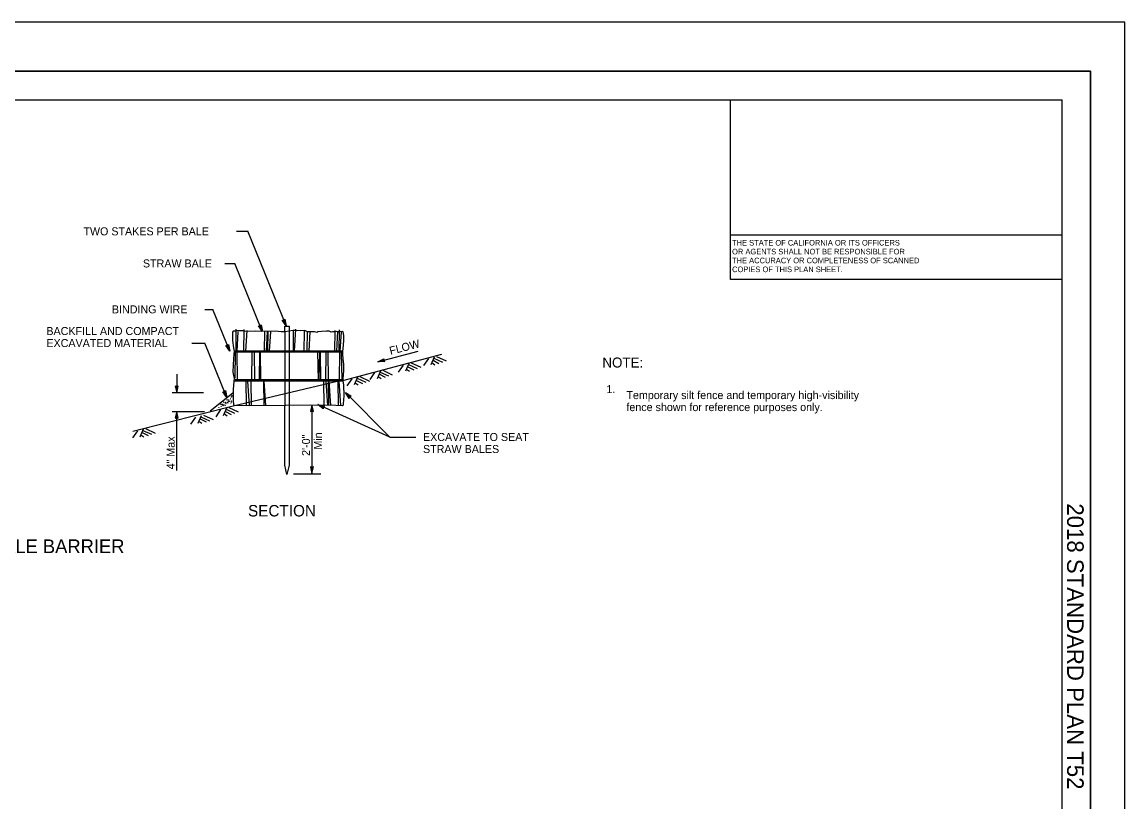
# Model space of a CAD drawing. Extents: x -893 to 867, y -474 to 712.
# Drawn here: x -98 to 867, y 31 to 712 of the extents above; entities that cross this region are included whole.
import ezdxf

# ---------------------------------------------------------------- set-up
doc = ezdxf.new("R2010")
doc.units = 0
for name, color, linetype in [('10 Sheet Format', 7, 'Continuous'), ('56 Stage 3 Anno', 7, 'Continuous'), ('57 Undefined', 7, 'Continuous'), ('58 Soundwalls', 7, 'Continuous'), ('60 Nongeo Data', 7, 'Continuous')]:
    doc.layers.add(name, color=color, linetype=linetype)

# ---------------------------------------------------------------- blocks, each defined once
blk = doc.blocks.new('AHT')
at = {"layer": '60 Nongeo Data'}
for p, q in [((0, 0), (-1.5, -0.3326)), ((-1.5, -0.3326), (-1.3, 0)), ((-1.3, 0), (-1.4999, 0.335)), ((-1.4999, 0.335), (-1.4999, 0.335)), ((-1.4999, 0.335), (0, 0)), ((-1.4459, 0.246), (-0.345, 0)), ((-0.6907, 0.0004), (-1.397, -0.1561)), ((-1.3875, 0.1561), (-0.6907, 0.0004)), ((-1.3434, 0.0694), (-1.0361, 0.0008)), ((-1.0361, 0.0008), (-1.3383, -0.0662)), ((0, 0), (0, 0)), ((-1.5, -0.3325), (-1.5, -0.3325)), ((-0.3479, -0.0009), (-1.4413, -0.2428))]:
    blk.add_line(p, q, dxfattribs=at)

msp = doc.modelspace()

# ---------------------------------------------------------------- linework, layer by layer
at = {"layer": '10 Sheet Format'}
for p, q in [((-863.45, 668.96), (836.55, 668.96)), ((836.55, 668.96), (836.55, -431.04)), ((-813.45, 643.96), (811.55, 643.96)), ((521.56, 525.89), (521.56, 643.96)), ((811.55, -406.04), (811.55, 643.96)), ((811.55, 525.89), (521.56, 525.89)), ((521.56, 487.06), (521.56, 525.89)), ((811.55, 487.06), (521.56, 487.06))]:
    msp.add_line(p, q, dxfattribs=at)
for points in [[(-893.45, -474.04), (866.55, -474.04), (866.55, 711.96), (-893.45, 711.96)], [(-863.45, -431.04), (836.55, -431.04), (836.55, 668.96), (-863.45, 668.96)]]:
    msp.add_lwpolyline(points, close=True, dxfattribs=at)
at = {"layer": '56 Stage 3 Anno'}
for p, q in [((89.66, 529.13), (99.66, 529.13)), ((133, 446.77), (99.66, 529.13)), ((79.61, 501.06), (88.31, 501.06)), ((112.28, 441.86), (88.31, 501.06)), ((62.11, 460.94), (69.04, 460.94)), ((83.82, 424.43), (69.04, 460.94)), ((112.41, 441.6), (108.87, 446.51)), ((108.87, 446.51), (108.87, 446.51)), ((108.87, 446.51), (110.38, 446.3)), ((111.86, 442.86), (109.28, 446.43)), ((111.33, 444.1), (109.67, 446.41)), ((110.79, 445.35), (110.08, 446.34)), ((110.38, 446.3), (111.28, 447.55)), ((110.56, 446.57), (110.79, 445.35)), ((110.81, 446.86), (111.33, 444.1)), ((111.04, 447.21), (111.87, 442.85)), ((111.28, 447.55), (111.28, 447.55)), ((111.28, 447.55), (112.41, 441.6)), ((133.13, 446.45), (129.59, 451.36)), ((129.59, 451.36), (129.59, 451.36)), ((129.59, 451.36), (131.11, 451.15)), ((132.59, 447.71), (130.01, 451.28)), ((132.06, 448.95), (130.39, 451.26)), ((131.52, 450.2), (130.81, 451.19)), ((131.11, 451.15), (132.01, 452.39)), ((131.29, 451.41), (131.52, 450.2)), ((131.53, 451.71), (132.06, 448.95)), ((131.77, 452.06), (132.59, 447.7)), ((132.01, 452.39), (132.01, 452.39)), ((132.01, 452.39), (133.13, 446.45)), ((133.13, 446.45), (133.13, 446.45)), ((112.41, 441.6), (112.41, 441.6)), ((50.63, 431.51), (59.57, 431.51)), ((50.63, 431.51), (62.16, 431.51)), ((81.36, 384.08), (62.16, 431.51)), ((83.82, 424.43), (80.28, 429.33)), ((80.28, 429.33), (80.28, 429.33)), ((80.28, 429.33), (81.79, 429.13)), ((83.27, 425.68), (80.7, 429.26)), ((82.74, 426.92), (81.08, 429.23)), ((82.21, 428.17), (81.49, 429.16)), ((81.79, 429.13), (82.69, 430.37)), ((81.98, 429.39), (82.21, 428.17)), ((82.22, 429.69), (82.74, 426.92)), ((82.46, 430.04), (83.28, 425.67)), ((82.69, 430.37), (82.69, 430.37)), ((82.69, 430.37), (83.82, 424.43)), ((83.82, 424.43), (83.82, 424.43)), ((213.3, 415.04), (248.65, 424.51)), ((213.3, 415.04), (218.67, 417.83)), ((219.35, 415.29), (213.3, 415.04)), ((213.3, 415.04), (213.3, 415.04)), ((219.05, 415.58), (214.61, 415.39)), ((214.62, 415.4), (218.54, 417.43)), ((215.93, 415.74), (218.46, 417.06)), ((218.74, 415.86), (215.93, 415.74)), ((217.24, 416.09), (218.32, 416.66)), ((218.48, 416.15), (217.24, 416.09)), ((218.67, 417.83), (218.25, 416.37)), ((218.25, 416.37), (219.35, 415.29)), ((218.67, 417.83), (218.67, 417.83)), ((219.35, 415.29), (219.35, 415.29)), ((37.43, 404.44), (37.43, 388.11)), ((60.94, 388.11), (33.59, 388.11)), ((81.36, 384.08), (77.82, 388.98)), ((77.82, 388.98), (77.82, 388.98)), ((77.82, 388.98), (79.33, 388.78)), ((80.81, 385.33), (78.24, 388.91)), ((80.29, 386.57), (78.62, 388.88)), ((79.75, 387.82), (79.04, 388.81)), ((79.33, 388.78), (80.23, 390.02)), ((79.52, 389.04), (79.75, 387.82)), ((79.76, 389.34), (80.29, 386.57)), ((80, 389.69), (80.82, 385.32)), ((80.23, 390.02), (80.23, 390.02)), ((80.23, 390.02), (81.36, 384.08)), ((223.82, 349.42), (184.95, 388.3)), ((184.95, 388.3), (184.95, 388.3)), ((81.36, 384.08), (81.36, 384.08)), ((155.72, 377.29), (155.72, 317.62)), ((223.82, 349.42), (160.72, 377.7)), ((160.72, 377.7), (160.72, 377.7)), ((166.64, 376.48), (166.64, 376.48)), ((188.19, 383.2), (188.19, 383.2)), ((190.05, 385.05), (190.05, 385.05)), ((61.76, 371.51), (33.59, 371.51)), ((37.43, 320.24), (37.43, 371.51)), ((165.57, 374.08), (165.57, 374.08)), ((223.82, 349.42), (246.54, 349.42)), ((163.43, 316.97), (139.54, 316.97))]:
    msp.add_line(p, q, dxfattribs=at)
for points in [[(188.19, 383.2), (184.95, 388.3), (190.05, 385.05), (189.66, 384.96), (185.92, 387.34), (188.29, 383.59), (188.39, 383.98), (186.87, 386.38), (189.26, 384.86), (188.86, 384.76), (187.83, 385.42), (188.49, 384.38), (188.57, 384.68), (190.05, 385.05), (188.57, 384.68)], [(165.57, 374.08), (160.72, 377.7), (166.64, 376.48), (166.31, 376.25), (161.97, 377.14), (165.52, 374.48), (165.47, 374.89), (163.2, 376.58), (165.97, 376.01), (165.64, 375.78), (164.44, 376.03), (165.43, 375.29), (165.39, 375.61), (166.64, 376.48), (165.39, 375.61)]]:
    msp.add_lwpolyline(points, close=True, dxfattribs=at)
at = {"layer": '58 Soundwalls'}
for p, q in [((257.45, 417.99), (253.31, 411.8)), ((262.56, 419.28), (259.59, 412.48)), ((261.64, 416.47), (266.77, 413.76)), ((262.35, 418.31), (269.73, 414.89)), ((264.64, 419.79), (272.9, 415.95)), ((210.47, 405.87), (206.33, 399.69)), ((215.58, 407.16), (212.61, 400.36)), ((215.37, 406.2), (222.75, 402.77)), ((217.66, 407.68), (225.91, 403.84)), ((235.34, 412.33), (231.2, 406.15)), ((240.45, 413.62), (237.47, 406.82)), ((238.47, 408.81), (241.03, 406.93)), ((239.52, 410.82), (244.65, 408.11)), ((240.23, 412.66), (247.61, 409.23)), ((242.52, 414.14), (250.78, 410.3)), ((260.59, 414.47), (263.15, 412.58)), ((190.45, 400.38), (186.31, 394.2)), ((195.56, 401.67), (192.59, 394.87)), ((193.59, 396.86), (196.15, 394.98)), ((194.64, 398.86), (199.77, 396.16)), ((195.35, 400.71), (202.73, 397.28)), ((197.64, 402.18), (205.9, 398.35)), ((213.61, 402.35), (216.17, 400.47)), ((214.66, 404.35), (219.79, 401.65)), ((53.77, 366.77), (49.63, 360.59)), ((58.88, 368.06), (55.91, 361.26)), ((58.67, 367.1), (66.05, 363.67)), ((60.96, 368.57), (69.22, 364.74)), ((75.84, 373.36), (71.7, 367.18)), ((80.95, 374.65), (77.98, 367.85)), ((78.97, 369.84), (81.54, 367.96)), ((80.03, 371.84), (85.16, 369.14)), ((80.73, 373.69), (88.11, 370.26)), ((83.03, 375.16), (91.28, 371.33)), ((56.91, 363.25), (59.47, 361.37)), ((57.96, 365.25), (63.09, 362.55)), ((3.05, 354.91), (-1.08, 348.72)), ((8.17, 356.2), (5.19, 349.4)), ((6.19, 351.39), (8.75, 349.5)), ((7.24, 353.39), (12.37, 350.69)), ((7.95, 355.24), (15.33, 351.81)), ((10.24, 356.71), (18.5, 352.88))]:
    msp.add_line(p, q, dxfattribs=at)
at = {"layer": '60 Nongeo Data'}
for p, q in [((132.05, 441.41), (132.05, 446.18)), ((132.05, 446.18), (135.75, 446.18)), ((135.75, 446.18), (135.75, 441.41)), ((140.44, 424.5), (141.51, 443.74)), ((89.28, 424.42), (89.46, 443.5)), ((90.22, 424.5), (91.16, 441.38)), ((96.11, 424.42), (96.3, 443.28)), ((97.94, 424.5), (98.96, 442.61)), ((114.23, 424.42), (114.4, 441.98)), ((115.84, 424.5), (116.79, 441.38)), ((117.22, 424.42), (117.39, 441.98)), ((118.71, 424.5), (119.66, 441.38)), ((132.05, 441.41), (132.05, 377.34)), ((135.75, 441.41), (135.75, 377.34)), ((139.49, 424.42), (139.66, 441.98)), ((148.89, 424.42), (149.06, 441.98)), ((151.59, 424.42), (151.77, 441.98)), ((153.2, 424.5), (154.15, 441.38)), ((175.78, 424.42), (175.96, 442.61)), ((177.39, 424.5), (178.36, 441.89)), ((179.54, 424.42), (179.72, 443.17)), ((180.48, 424.5), (181.42, 441.38)), ((182.79, 424.31), (87.54, 424.31)), ((88.46, 400.69), (88.93, 423.81)), ((182.71, 423.46), (88.47, 423.46)), ((90.63, 399.68), (90.24, 423.48)), ((102.99, 399.77), (103.47, 423.39)), ((105.73, 399.68), (105.35, 423.05)), ((109.68, 399.68), (110.16, 423.22)), ((111.1, 399.6), (110.71, 423.39)), ((161.31, 399.43), (160.92, 423.48)), ((162.09, 399.94), (162.57, 423.3)), ((163.5, 399.34), (163.11, 423.39)), ((167.75, 399.51), (168.23, 422.97)), ((170.27, 399.6), (169.89, 422.97)), ((179.63, 399.51), (180.11, 423.14)), ((182.04, 399.6), (181.66, 423.31)), ((268.9, 421.6), (182.4, 398.58)), ((177.78, 397.87), (86.69, 376.48)), ((182.88, 398.25), (87.3, 398.25)), ((182.28, 399.28), (88.47, 399.28)), ((98.6, 377.04), (98.25, 398.2)), ((101.08, 377.04), (99.7, 398.2)), ((102.8, 377.04), (102.45, 398.2)), ((114, 377.04), (113.65, 398.2)), ((115.37, 377.04), (114, 398.2)), ((166.43, 377.04), (166.09, 398.2)), ((169.58, 377.04), (168.2, 398.2)), ((170.39, 377.04), (170.05, 398.2)), ((172.21, 377.04), (170.84, 398.2)), ((178.98, 377.04), (178.64, 398.2)), ((180.91, 377.04), (179.54, 398.2)), ((86.39, 387.59), (66.62, 371.9)), ((86.69, 376.48), (-0.93, 354.24)), ((133.79, 316.57), (132.04, 324.69)), ((135.85, 324.69), (133.79, 316.6))]:
    msp.add_line(p, q, dxfattribs=at)
for points in [[(182.88, 398.25), (182.96, 400.64), (183.39, 403.5), (183.57, 407.7), (183.48, 413.01), (182.88, 417.29), (182.79, 421.92), (182.79, 424.31), (183.05, 426.55), (183.22, 430.14), (183.57, 433.57), (183.57, 437.51), (183.39, 440.25), (183.05, 441.45), (182.36, 441.71), (181.68, 441.45), (180.3, 441.53), (179.36, 441.71), (178.76, 441.36), (177.21, 441.53), (175.58, 441.45), (173.61, 441.19), (172.41, 441.11), (170.61, 441.79), (168.55, 441.79), (164.08, 441.53), (160.91, 441.36), (160.05, 440.76), (157.9, 441.45), (151.89, 441.28), (149.58, 442.39), (145.54, 442.31), (141.77, 442.48), (139.36, 442.39), (135.42, 441.88), (132.15, 441.28), (128.89, 441.45), (123.4, 441.88), (111.55, 441.53), (106.32, 441.79), (97.82, 441.62), (95.5, 442.13), (93.62, 442.05), (92.07, 442.05), (90.18, 442.13), (88.98, 442.13), (88.21, 441.79), (86.66, 441.88), (86.15, 441.11), (86.32, 433.74), (87.01, 427.4), (87.54, 424.31), (87.27, 421.92), (87.01, 417.72), (86.66, 412.58), (86.58, 406.16), (87.61, 400.64), (87.3, 398.25)], [(87.3, 398.25), (86.84, 391), (86.84, 386.98), (86.92, 381.06), (87.09, 377.72), (87.61, 377.29), (101.51, 376.87), (132.93, 377.21), (154.3, 377.46), (176.7, 377.12), (182.45, 376.96), (183.31, 377.64), (183.31, 378.5), (183.74, 385.27), (183.48, 395.12), (182.88, 398.25)], [(85.68, 385.26), (85.96, 385.81), (86.22, 385.39), (85.8, 385.12)], [(75.69, 377.87), (75.96, 378.43), (76.23, 378.01), (75.8, 377.74)], [(78.19, 379.72), (78.46, 380.28), (78.72, 379.85), (78.3, 379.58)], [(81.15, 381.68), (81.42, 382.24), (81.69, 381.81), (81.26, 381.54)], [(132.05, 324.53), (132.05, 377.34)], [(135.75, 377.34), (135.75, 324.15)]]:
    msp.add_lwpolyline(points, dxfattribs=at)
for centre in [(76.83, 377.26), (77.29, 377.38), (77.4, 377.89), (77.97, 376.76), (78.83, 377.76), (78.83, 377.76), (79.7, 377.17), (79.79, 379.22), (79.9, 379.74), (80.47, 378.61), (81.8, 379.71), (81.8, 379.71), (82.09, 379.08), (82.57, 380.52), (82.86, 381.7), (83.43, 380.57), (84.33, 382.8), (84.48, 378.13), (84.72, 379.2), (85.08, 384.55), (85.24, 384.33), (85.24, 379.87), (85.47, 380.95), (85.47, 385.41), (74.33, 375.42), (76.33, 375.91), (76.33, 375.91)]:
    msp.add_circle(centre, 0.0793, dxfattribs=at)

# ---------------------------------------------------------------- block references
at = {"layer": '56 Stage 3 Anno', "xscale": 3.763161248578487, "yscale": -4.058762886597938}
for p, rotation in [((37.43, 388.11), -90), ((155.72, 377.29), 90), ((37.43, 371.51), 90), ((155.72, 317.62), -90)]:
    msp.add_blockref('AHT', p, dxfattribs=dict(at, rotation=rotation))

# ---------------------------------------------------------------- texts
at = {"layer": '10 Sheet Format'}
for s, p in [('THE STATE OF CALIFORNIA OR ITS OFFICERS', (523.03, 516.71)), ('OR AGENTS SHALL NOT BE RESPONSIBLE FOR', (523.03, 508.96)), ('THE ACCURACY OR COMPLETENESS OF SCANNED', (523.03, 501.21)), ('COPIES OF THIS PLAN SHEET.', (523.03, 493.46))]:
    msp.add_text(s, height=4.9, dxfattribs=at).set_placement(p)
msp.add_text('2018 STANDARD PLAN T52', height=14.5, rotation=270, dxfattribs=at).set_placement((815.95, 291.48))
at = {"layer": '57 Undefined'}
for s, height, p in [('TWO STAKES PER BALE', 7, (-44.15, 525.63)), ('STRAW BALE', 7, (7.89, 497.56)), ('BINDING WIRE', 7, (-19.23, 457.44)), ('BACKFILL AND COMPACT', 7, (-76.52, 438.51)), ('EXCAVATED MATERIAL', 7, (-76.52, 428.01)), ('NOTE:', 8.75, (409.61, 410.12)), ('1.', 7, (413.18, 387.8)), ('Temporary silt fence and temporary high-visibility', 7, (430.64, 382.55)), ('fence shown for reference purposes only.', 7, (430.64, 372.05)), ('EXCAVATE TO SEAT ', 7, (252.78, 345.92)), ('STRAW BALES', 7, (252.78, 335.42)), ('SECTION', 10, (99.77, 279.99)), ('TEMPORARY STRAW BALE BARRIER', 12, (-293.55, 247.94))]:
    msp.add_text(s, height=height, dxfattribs=at).set_placement(p)
for s, rotation, p in [('FLOW', 14.50032, (224.39, 421.15)), ('4" Max', 90, (35.68, 321.11)), ('2\'-0"', 90, (153.99, 332.88)), ('Min', 90, (164.49, 338.38))]:
    msp.add_text(s, height=7, rotation=rotation, dxfattribs=at).set_placement(p)

doc.saveas('drawing.dxf')
